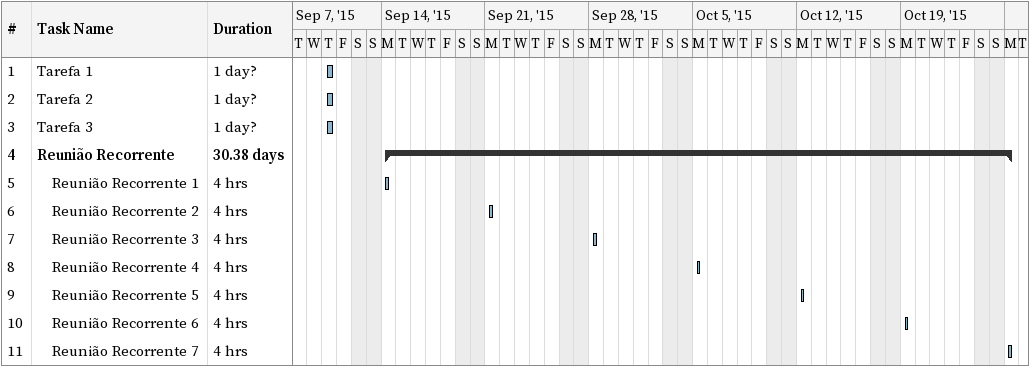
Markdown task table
| ID | Level | Task | Duration | Start | Finish |
|---|---|---|---|---|---|
| 1 | 1 | Tarefa 1 | 1d? | 2015-09-10 | 2015-09-10 |
| 2 | 1 | Tarefa 2 | 1d? | 2015-09-10 | 2015-09-10 |
| 3 | 1 | Tarefa 3 | 1d? | 2015-09-10 | 2015-09-10 |
| 4 | 1 | **Reunião Recorrente** | 30.38d | 2015-09-14 | 2015-10-26 |
| 5 | 2 | Reunião Recorrente 1 | 4h | 2015-09-14 | 2015-09-14 |
| 6 | 2 | Reunião Recorrente 2 | 4h | 2015-09-21 | 2015-09-21 |
| 7 | 2 | Reunião Recorrente 3 | 4h | 2015-09-28 | 2015-09-28 |
| 8 | 2 | Reunião Recorrente 4 | 4h | 2015-10-05 | 2015-10-05 |
| 9 | 2 | Reunião Recorrente 5 | 4h | 2015-10-12 | 2015-10-12 |
| 10 | 2 | Reunião Recorrente 6 | 4h | 2015-10-19 | 2015-10-19 |
| 11 | 2 | Reunião Recorrente 7 | 4h | 2015-10-26 | 2015-10-26 |
